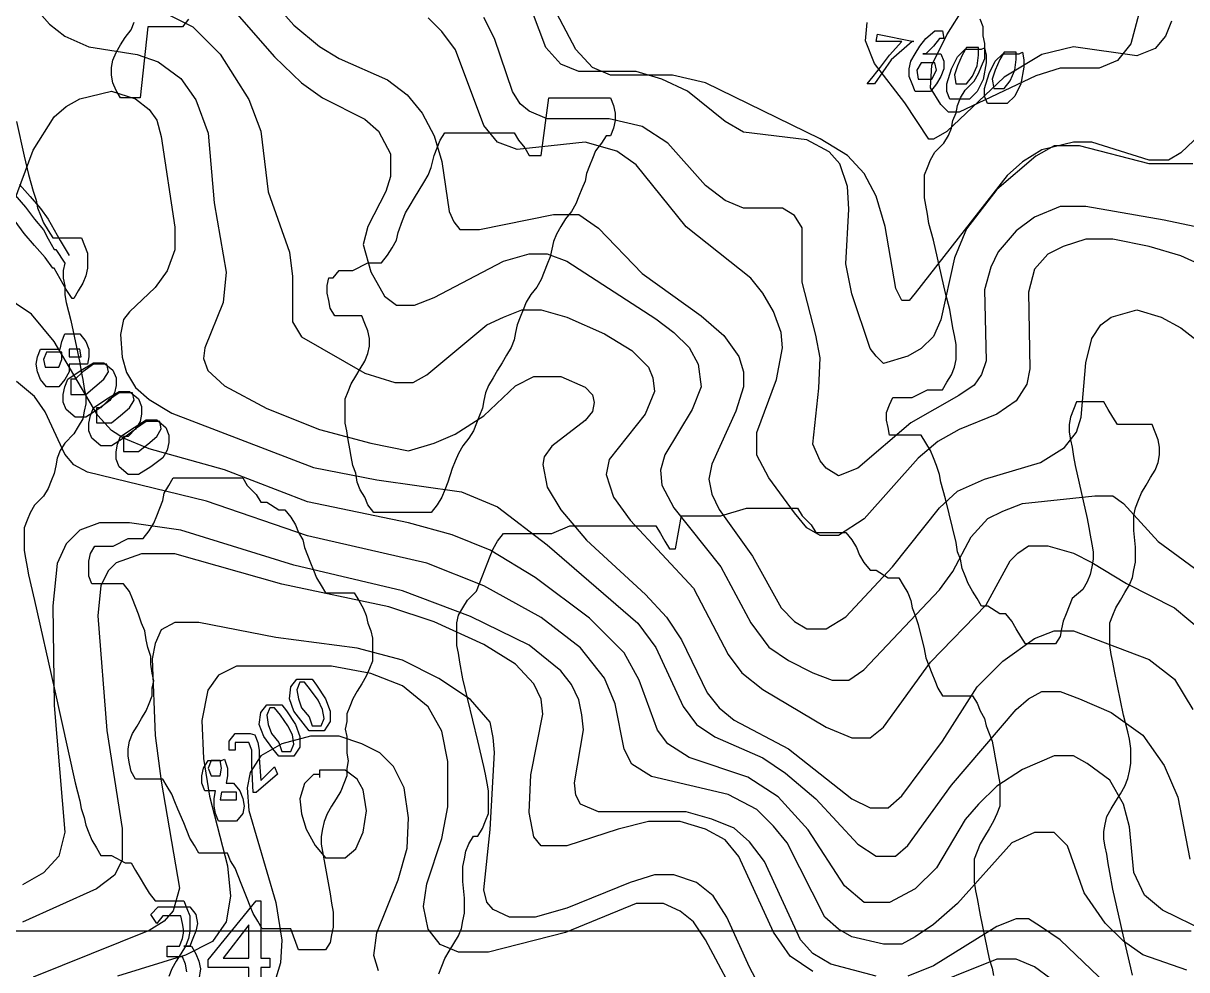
# Model space of a CAD drawing. Extents: x -0.82 to 6.83, y -0.63 to 7.9.
# Drawn here: x 0.3708 to 0.7775, y 5.1969 to 5.528 of the extents above; entities that cross this region are included whole.
import ezdxf

# ---------------------------------------------------------------- set-up
doc = ezdxf.new("R2010")
doc.units = 0
for name, color, linetype in [('Elevations', 7, 'CONTINUOUS'), ('Grid', 7, 'CONTINUOUS'), ('roads', 7, 'CONTINUOUS'), ('topo', 7, 'CONTINUOUS'), ('topo_grid', 7, 'CONTINUOUS'), ('white', 7, 'CONTINUOUS')]:
    doc.layers.add(name, color=color, linetype=linetype)

msp = doc.modelspace()

# ---------------------------------------------------------------- linework, layer by layer
at = {"layer": 'Elevations', "color": 1}
for points in [[(0.674194, 5.515236), (0.668395, 5.506769), (0.665757, 5.506769), (0.667866, 5.509415), (0.670504, 5.51259), (0.673667, 5.516823), (0.677885, 5.521586), (0.668922, 5.521586), (0.669448, 5.524231), (0.682102, 5.521586), (0.681576, 5.521586)], [(0.686321, 5.517352), (0.685265, 5.517352), (0.686847, 5.517352), (0.68843, 5.517352), (0.690538, 5.517352), (0.691591, 5.517352), (0.692647, 5.514706), (0.692647, 5.512061), (0.691591, 5.509415), (0.690009, 5.506769), (0.687901, 5.504123), (0.684737, 5.504123), (0.682628, 5.504123), (0.681575, 5.506769), (0.680519, 5.509415), (0.680519, 5.512061), (0.681046, 5.514706), (0.682628, 5.517352), (0.68421, 5.519998), (0.686319, 5.522644), (0.689482, 5.52529), (0.69212, 5.52529), (0.692646, 5.522644), (0.691064, 5.522644), (0.688955, 5.519998)], [(0.706884, 5.519443), (0.707411, 5.516797), (0.707411, 5.514151), (0.706355, 5.50833), (0.704246, 5.504097), (0.701611, 5.501451), (0.69792, 5.501451), (0.695811, 5.501451), (0.694758, 5.501451), (0.693703, 5.504097), (0.693703, 5.506743), (0.695285, 5.512034), (0.697394, 5.516268), (0.700029, 5.518913), (0.70372, 5.518913), (0.705828, 5.518913)], [(0.696866, 5.506795), (0.698448, 5.506795), (0.700557, 5.506795), (0.702666, 5.509441), (0.704248, 5.513145), (0.704774, 5.51685), (0.704774, 5.519495), (0.702666, 5.519495), (0.700557, 5.519495), (0.698975, 5.51685), (0.697392, 5.513145), (0.696339, 5.50997)], [(0.720065, 5.517881), (0.720592, 5.515236), (0.720592, 5.51259), (0.719536, 5.506769), (0.717427, 5.502536), (0.714792, 5.49989), (0.711101, 5.49989), (0.708992, 5.49989), (0.707939, 5.49989), (0.706884, 5.502536), (0.706884, 5.505181), (0.708466, 5.510473), (0.710575, 5.514706), (0.71321, 5.517352), (0.716901, 5.517352), (0.719009, 5.517352)], [(0.710047, 5.505208), (0.711629, 5.505208), (0.713738, 5.505208), (0.715847, 5.507854), (0.717429, 5.511558), (0.717955, 5.515262), (0.717955, 5.517908), (0.715847, 5.517908), (0.713738, 5.517908), (0.712156, 5.515262), (0.710573, 5.511558), (0.70952, 5.508383)], [(0.683685, 5.508383), (0.685794, 5.508383), (0.687376, 5.508383), (0.688432, 5.508383), (0.690014, 5.511558), (0.689487, 5.514204), (0.687905, 5.514204), (0.686323, 5.514204), (0.684741, 5.514204), (0.683158, 5.511558)], [(0.392639, 5.416652), (0.393692, 5.414006), (0.393692, 5.41136), (0.393692, 5.41136), (0.393166, 5.408714), (0.390002, 5.408714), (0.38842, 5.408714), (0.386838, 5.408714), (0.386838, 5.406069), (0.385256, 5.403423), (0.383147, 5.400777), (0.381038, 5.400777), (0.37893, 5.400777), (0.376821, 5.403423), (0.375768, 5.406069), (0.375241, 5.408714), (0.375768, 5.41136), (0.376821, 5.414006), (0.378403, 5.414006), (0.379985, 5.414006), (0.382094, 5.414006), (0.383676, 5.414006), (0.384203, 5.416652), (0.385256, 5.419298), (0.386838, 5.419298), (0.388947, 5.419298), (0.390529, 5.419298)], [(0.378403, 5.407683), (0.379459, 5.407683), (0.380512, 5.407683), (0.382094, 5.407683), (0.383147, 5.407683), (0.384203, 5.410328), (0.384203, 5.412974), (0.381568, 5.412974), (0.37893, 5.412974), (0.377877, 5.410328)], [(0.386839, 5.414006), (0.386839, 5.41136), (0.388948, 5.41136), (0.39053, 5.41136), (0.391057, 5.41136), (0.39053, 5.414006), (0.388948, 5.414006), (0.387366, 5.414006)], [(0.402129, 5.406624), (0.403185, 5.403978), (0.403185, 5.401333), (0.402656, 5.398687), (0.401073, 5.396041), (0.396855, 5.392866), (0.392637, 5.39022), (0.388946, 5.39022), (0.385783, 5.392866), (0.384728, 5.395512), (0.384728, 5.398158), (0.385254, 5.400803), (0.38631, 5.403449), (0.391055, 5.406624), (0.395273, 5.40927), (0.398964, 5.40927)], [(0.387366, 5.398184), (0.389475, 5.398184), (0.392639, 5.398184), (0.395802, 5.40083), (0.398966, 5.403476), (0.400548, 5.406121), (0.400021, 5.408767), (0.397913, 5.408767), (0.395277, 5.408767), (0.391587, 5.406121), (0.388951, 5.403476), (0.387898, 5.403476), (0.387369, 5.403476)], [(0.411092, 5.396596), (0.412148, 5.393951), (0.412148, 5.391305), (0.411621, 5.388659), (0.410039, 5.386013), (0.405821, 5.382838), (0.401603, 5.380192), (0.397912, 5.380192), (0.394749, 5.382838), (0.393693, 5.385484), (0.393693, 5.38813), (0.394223, 5.390776), (0.395276, 5.393421), (0.400021, 5.396596), (0.404239, 5.399242), (0.40793, 5.399242)], [(0.39633, 5.388183), (0.398439, 5.388183), (0.401602, 5.388183), (0.404766, 5.390829), (0.407929, 5.393474), (0.409511, 5.39612), (0.408984, 5.398766), (0.406876, 5.398766), (0.40424, 5.398766), (0.40055, 5.39612), (0.397912, 5.393474), (0.396859, 5.393474), (0.396333, 5.393474)], [(0.420583, 5.386595), (0.421636, 5.383949), (0.421636, 5.381304), (0.42111, 5.378658), (0.419527, 5.376012), (0.415309, 5.372837), (0.411091, 5.370191), (0.407401, 5.370191), (0.404237, 5.372837), (0.403184, 5.375483), (0.403184, 5.378129), (0.403711, 5.380774), (0.404764, 5.38342), (0.40951, 5.386595), (0.413728, 5.389241), (0.417418, 5.389241)], [(0.40582, 5.378155), (0.407929, 5.378155), (0.411092, 5.378155), (0.414256, 5.380801), (0.417419, 5.383447), (0.419001, 5.386093), (0.418475, 5.388738), (0.416366, 5.388738), (0.413731, 5.388738), (0.41004, 5.386093), (0.407404, 5.383447), (0.406349, 5.383447), (0.405822, 5.383447)], [(0.47331, 5.296425), (0.476473, 5.291663), (0.478055, 5.287429), (0.478055, 5.283725), (0.475947, 5.28055), (0.474364, 5.28055), (0.472256, 5.28055), (0.470673, 5.28055), (0.468565, 5.283196), (0.465402, 5.287429), (0.463819, 5.291663), (0.464346, 5.295896), (0.466455, 5.298542), (0.468037, 5.298542), (0.470146, 5.298542), (0.471728, 5.298542)], [(0.471728, 5.282191), (0.472781, 5.282191), (0.473837, 5.282191), (0.47489, 5.282191), (0.475945, 5.284836), (0.475419, 5.288011), (0.473837, 5.291186), (0.471201, 5.294891), (0.469093, 5.297536), (0.467511, 5.297536), (0.466458, 5.294891), (0.466984, 5.291716), (0.468037, 5.288541), (0.470675, 5.285366)], [(0.462765, 5.287456), (0.465928, 5.282693), (0.46751, 5.27846), (0.46751, 5.274756), (0.465402, 5.271581), (0.463819, 5.271581), (0.461711, 5.271581), (0.460128, 5.271581), (0.45802, 5.274227), (0.454857, 5.27846), (0.453275, 5.282693), (0.453801, 5.286927), (0.45591, 5.289573), (0.457492, 5.289573), (0.459601, 5.289573), (0.461183, 5.289573)], [(0.461183, 5.273221), (0.462236, 5.273221), (0.463292, 5.273221), (0.464345, 5.273221), (0.4654, 5.275867), (0.464874, 5.279042), (0.463292, 5.282217), (0.460657, 5.285921), (0.458548, 5.288567), (0.456966, 5.288567), (0.45591, 5.285921), (0.456439, 5.282746), (0.457492, 5.279571), (0.460127, 5.276396)], [(0.451693, 5.279042), (0.452746, 5.276396), (0.453273, 5.27375), (0.453273, 5.271105), (0.453799, 5.263167), (0.458545, 5.26793), (0.459598, 5.265284), (0.452217, 5.258934), (0.451161, 5.258934), (0.450635, 5.268459), (0.450635, 5.271105), (0.450635, 5.27375), (0.449582, 5.276396), (0.448, 5.276396), (0.445891, 5.276396), (0.444835, 5.276396), (0.444835, 5.27375), (0.442726, 5.27375), (0.442726, 5.276925), (0.444835, 5.279571), (0.446944, 5.279571), (0.448526, 5.279571), (0.450108, 5.279571)], [(0.441148, 5.270602), (0.442201, 5.267427), (0.442201, 5.264781), (0.441675, 5.262135), (0.44431, 5.262135), (0.446418, 5.259489), (0.447474, 5.256844), (0.448001, 5.254198), (0.447474, 5.251552), (0.445365, 5.248906), (0.443783, 5.248906), (0.442201, 5.248906), (0.440092, 5.248906), (0.439039, 5.248906), (0.437984, 5.251552), (0.437457, 5.254198), (0.437457, 5.256844), (0.437984, 5.259489), (0.435875, 5.259489), (0.434293, 5.259489), (0.43324, 5.262135), (0.43324, 5.264781), (0.433766, 5.267427), (0.435348, 5.270073), (0.436931, 5.270073), (0.438513, 5.270073), (0.440095, 5.270073)], [(0.436402, 5.264781), (0.437984, 5.264781), (0.439566, 5.264781), (0.440093, 5.267427), (0.439566, 5.270073), (0.437984, 5.270073), (0.436402, 5.270073), (0.435349, 5.267427)], [(0.44062, 5.256367), (0.442202, 5.256367), (0.444311, 5.256367), (0.445367, 5.256367), (0.445367, 5.256367), (0.445367, 5.259013), (0.444311, 5.259013), (0.442729, 5.259013), (0.440093, 5.259013), (0.439567, 5.256367)]]:
    msp.add_lwpolyline(points, close=True, dxfattribs=at)
at = {"layer": 'Grid', "color": 1}
for points in [[(0.453801, 5.221045), (0.453801, 5.200937), (0.456965, 5.200937), (0.456965, 5.197762), (0.453801, 5.197762), (0.453801, 5.189295), (0.449583, 5.189295), (0.449583, 5.197762), (0.435347, 5.197762), (0.435347, 5.200408), (0.452219, 5.221045)], [(0.449583, 5.212605), (0.44062, 5.200964), (0.449583, 5.200964)]]:
    msp.add_lwpolyline(points, close=True, dxfattribs=at)
msp.add_lwpolyline([(0.427963, 5.196175), (0.427436, 5.19882), (0.426381, 5.201466), (0.424272, 5.201466), (0.421637, 5.201466), (0.42111, 5.201466), (0.42111, 5.20517), (0.423745, 5.20517), (0.425327, 5.20517), (0.426381, 5.207816), (0.42691, 5.210462), (0.426381, 5.213108), (0.425854, 5.215754), (0.424272, 5.215754), (0.421637, 5.215754), (0.419528, 5.215754), (0.417419, 5.213108), (0.41531, 5.216283), (0.417946, 5.218929), (0.422164, 5.218929), (0.425855, 5.218929), (0.429021, 5.218929), (0.43113, 5.216283), (0.431656, 5.213108), (0.43113, 5.210462), (0.430074, 5.207816), (0.429021, 5.20517), (0.426912, 5.20517), (0.429548, 5.20517), (0.43113, 5.202525), (0.432183, 5.199879), (0.432709, 5.197233), (0.432183, 5.193529)], dxfattribs=at)
at = {"layer": 'roads', "color": 7}
msp.add_lwpolyline([(0.369431, 5.471632), (0.373126, 5.467399), (0.376817, 5.463166), (0.379452, 5.459461), (0.381561, 5.455757), (0.38367, 5.452053), (0.386834, 5.446761)], dxfattribs=at)
at = {"layer": 'topo', "color": 2}
for points in [[(0.762246, 5.536614), (0.758029, 5.520739), (0.753283, 5.514918), (0.746956, 5.512272), (0.733248, 5.512272), (0.724812, 5.509626), (0.697922, 5.496926), (0.694232, 5.496926), (0.691597, 5.499572), (0.687906, 5.505393), (0.688432, 5.513331), (0.693704, 5.523914), (0.712158, 5.553441)], [(0.368387, 5.5409), (0.379986, 5.527671), (0.385259, 5.523438), (0.393695, 5.519734), (0.410567, 5.517088), (0.417948, 5.514442), (0.425857, 5.508621), (0.431129, 5.501213), (0.435347, 5.489571), (0.437455, 5.465229), (0.441673, 5.440888), (0.44062, 5.430304), (0.434293, 5.414429), (0.433764, 5.410725), (0.435346, 5.406492), (0.441146, 5.4012), (0.45591, 5.393263), (0.474362, 5.385854), (0.49229, 5.381092), (0.505475, 5.378446), (0.514438, 5.381092), (0.521819, 5.384267), (0.531837, 5.390617), (0.54291, 5.4012), (0.549237, 5.404375), (0.558726, 5.404375), (0.567162, 5.400671), (0.569798, 5.398025), (0.570324, 5.395379), (0.569798, 5.392204), (0.567162, 5.389029), (0.555563, 5.380034), (0.552927, 5.376329), (0.552401, 5.373684), (0.553983, 5.365746), (0.558728, 5.357809), (0.567691, 5.347225), (0.588254, 5.328175), (0.595635, 5.320238), (0.600908, 5.3123), (0.609871, 5.293779), (0.614089, 5.288488), (0.619361, 5.284254), (0.638342, 5.2742), (0.660486, 5.256738), (0.666813, 5.253563), (0.67314, 5.253563), (0.677885, 5.257796), (0.692121, 5.276846), (0.704252, 5.295896), (0.713215, 5.304892), (0.724288, 5.312829), (0.731142, 5.315475), (0.737996, 5.315475), (0.764358, 5.305421), (0.773321, 5.298542), (0.779648, 5.287959)], [(0.45327, 5.541033), (0.465397, 5.527274), (0.47436, 5.519866), (0.481214, 5.515633), (0.498086, 5.508224), (0.50494, 5.502933), (0.510217, 5.496583), (0.514435, 5.488645), (0.51707, 5.479649), (0.519708, 5.462187), (0.521291, 5.458483), (0.523399, 5.455837), (0.530254, 5.455837), (0.556089, 5.461128), (0.565052, 5.461128), (0.571906, 5.456366), (0.587196, 5.440491), (0.607759, 5.425674), (0.615667, 5.418795), (0.62094, 5.411387), (0.62252, 5.406095), (0.62252, 5.400803), (0.619885, 5.392337), (0.611449, 5.373816), (0.610396, 5.368524), (0.611449, 5.363233), (0.614087, 5.357941), (0.625685, 5.341537), (0.635704, 5.323545), (0.640449, 5.318783), (0.644667, 5.316137), (0.651521, 5.316137), (0.658374, 5.32037), (0.67472, 5.337833), (0.691063, 5.35847), (0.697391, 5.364291), (0.706885, 5.368524), (0.726393, 5.374345), (0.734829, 5.379637), (0.739047, 5.384928), (0.74063, 5.39022), (0.742212, 5.40927), (0.744321, 5.417737), (0.747484, 5.422499), (0.751176, 5.425145), (0.760139, 5.427791), (0.768575, 5.425145), (0.775428, 5.421441), (0.784391, 5.414562)], [(0.779646, 5.478803), (0.773319, 5.478803), (0.764356, 5.478803), (0.740103, 5.485153), (0.73114, 5.485153), (0.724813, 5.481448), (0.711103, 5.469807), (0.700558, 5.456048), (0.69634, 5.445994), (0.691595, 5.424298), (0.68896, 5.418478), (0.684742, 5.414244), (0.679997, 5.411598), (0.671556, 5.408953), (0.668921, 5.411598), (0.666817, 5.414244), (0.660485, 5.433294), (0.658377, 5.443878), (0.659432, 5.462928), (0.658906, 5.470865), (0.656268, 5.478803), (0.652578, 5.483036), (0.644669, 5.487269), (0.622525, 5.489915), (0.616198, 5.493619), (0.603017, 5.504203), (0.594053, 5.508436), (0.58509, 5.511082), (0.565055, 5.511082), (0.558728, 5.513728), (0.553456, 5.519548), (0.546074, 5.539128)], [(0.443782, 5.533121), (0.458545, 5.516188), (0.468035, 5.507192), (0.475418, 5.501901), (0.490181, 5.494492), (0.494926, 5.490259), (0.499144, 5.482321), (0.499144, 5.474384), (0.497561, 5.469092), (0.491234, 5.456921), (0.489652, 5.450571), (0.49229, 5.441046), (0.497035, 5.43258), (0.501253, 5.429405), (0.507584, 5.429405), (0.514438, 5.432051), (0.538692, 5.444751), (0.547655, 5.447396), (0.553982, 5.447396), (0.560836, 5.444751), (0.591943, 5.424642), (0.59827, 5.41988), (0.603543, 5.414588), (0.606706, 5.408767), (0.607761, 5.40083), (0.604597, 5.392892), (0.595107, 5.377017), (0.593525, 5.371726), (0.594052, 5.366434), (0.59827, 5.358496), (0.614615, 5.337859), (0.62516, 5.31828), (0.631487, 5.309813), (0.638341, 5.305051), (0.646777, 5.300817), (0.653631, 5.298171), (0.659431, 5.298171), (0.664703, 5.301876), (0.691065, 5.329842), (0.695815, 5.336192), (0.702142, 5.348363), (0.707942, 5.354713), (0.713214, 5.357359), (0.720068, 5.360005), (0.745376, 5.36265), (0.751703, 5.36265), (0.755394, 5.360005), (0.76752, 5.346775), (0.785447, 5.333546)], [(0.782284, 5.489042), (0.77543, 5.482692), (0.771212, 5.480046), (0.764358, 5.480046), (0.744323, 5.486396), (0.737996, 5.486396), (0.726924, 5.48375), (0.720069, 5.479517), (0.714797, 5.474754), (0.682635, 5.433612), (0.680526, 5.430966), (0.677891, 5.430966), (0.675782, 5.435199), (0.672091, 5.456895), (0.668923, 5.467478), (0.66471, 5.475416), (0.658906, 5.481766), (0.649415, 5.487587), (0.609344, 5.507166), (0.597745, 5.509812), (0.576128, 5.509812), (0.569801, 5.512458), (0.564001, 5.518808), (0.556093, 5.533624)], [(0.421636, 5.530978), (0.430072, 5.526745), (0.439562, 5.51722), (0.44958, 5.501345), (0.453798, 5.490233), (0.456433, 5.469066), (0.463814, 5.447899), (0.46487, 5.439433), (0.46487, 5.423558), (0.468033, 5.418266), (0.490178, 5.405566), (0.500723, 5.402391), (0.507054, 5.402391), (0.511799, 5.405037), (0.532889, 5.422499), (0.538689, 5.425145), (0.545015, 5.427791), (0.55187, 5.427791), (0.560833, 5.425145), (0.574014, 5.419324), (0.583504, 5.413503), (0.589304, 5.407683), (0.590886, 5.403978), (0.591413, 5.399216), (0.588249, 5.391278), (0.575595, 5.375403), (0.574542, 5.370112), (0.577177, 5.362174), (0.582977, 5.354237), (0.605121, 5.330424), (0.617248, 5.307141), (0.621993, 5.300791), (0.629375, 5.29497), (0.651519, 5.281741), (0.660482, 5.278037), (0.666809, 5.278037), (0.671554, 5.281741), (0.687899, 5.304495), (0.707411, 5.324603), (0.715847, 5.339949), (0.718482, 5.342595), (0.722173, 5.345241), (0.729027, 5.345241), (0.73799, 5.342595), (0.744317, 5.33942), (0.756444, 5.332012), (0.773316, 5.323545), (0.783333, 5.315078)], [(0.809173, 5.431336), (0.77543, 5.446682), (0.764358, 5.449857), (0.751704, 5.452503), (0.742213, 5.452503), (0.734305, 5.449857), (0.729032, 5.447211), (0.724287, 5.44192), (0.722178, 5.433982), (0.722705, 5.407074), (0.721652, 5.401782), (0.717961, 5.395961), (0.711107, 5.391199), (0.697925, 5.385907), (0.690544, 5.381674), (0.68369, 5.375853), (0.664708, 5.354686), (0.655741, 5.348866), (0.649415, 5.348866), (0.644669, 5.351511), (0.640451, 5.356803), (0.631488, 5.368974), (0.62727, 5.376911), (0.62727, 5.384849), (0.634124, 5.40337), (0.636232, 5.414482), (0.635706, 5.419774), (0.633071, 5.427182), (0.62938, 5.433532), (0.625162, 5.438824), (0.602491, 5.456816), (0.585092, 5.478511), (0.578238, 5.483274), (0.567165, 5.486449), (0.543439, 5.483803), (0.536585, 5.486449), (0.53184, 5.49227), (0.521822, 5.518728), (0.517077, 5.525078), (0.512332, 5.529841)], [(0.814966, 5.449593), (0.769623, 5.459118), (0.742207, 5.46388), (0.733244, 5.46388), (0.72428, 5.460176), (0.717953, 5.455413), (0.711626, 5.448005), (0.708991, 5.442713), (0.706882, 5.434776), (0.707409, 5.409905), (0.705829, 5.405143), (0.703191, 5.401438), (0.697919, 5.397734), (0.681047, 5.388209), (0.662589, 5.372334), (0.655735, 5.369688), (0.651517, 5.372334), (0.649409, 5.37498), (0.646773, 5.380801), (0.648882, 5.40038), (0.649409, 5.410963), (0.647826, 5.418901), (0.643081, 5.437422), (0.643081, 5.456472), (0.640446, 5.460705), (0.636228, 5.463351), (0.622521, 5.463351), (0.616194, 5.465997), (0.60934, 5.471288), (0.596159, 5.486105), (0.587196, 5.491926), (0.575596, 5.494572), (0.553979, 5.494572), (0.547652, 5.497218), (0.544489, 5.499863), (0.541854, 5.504097), (0.535527, 5.522618), (0.531836, 5.530026)], [(0.772263, 5.528729), (0.770154, 5.523438), (0.766463, 5.519204), (0.760136, 5.516559), (0.737992, 5.519734), (0.72692, 5.517088), (0.713739, 5.50915), (0.693703, 5.4901), (0.688958, 5.487454), (0.687376, 5.487454), (0.67894, 5.500154), (0.668391, 5.513913), (0.665232, 5.52185), (0.665758, 5.5282)], [(0.367332, 5.465044), (0.374186, 5.483565), (0.381567, 5.495207), (0.385785, 5.498911), (0.39053, 5.501557), (0.401603, 5.504203), (0.410038, 5.501557), (0.414784, 5.497853), (0.417419, 5.494148), (0.419002, 5.488328), (0.423746, 5.456683), (0.423746, 5.448746), (0.421111, 5.441338), (0.416893, 5.435517), (0.407929, 5.42705), (0.40582, 5.424404), (0.404765, 5.419113), (0.405291, 5.411175), (0.406873, 5.405883), (0.410036, 5.400592), (0.414783, 5.396358), (0.42269, 5.391596), (0.472251, 5.372546), (0.494396, 5.368313), (0.523926, 5.364079), (0.53658, 5.358788), (0.553979, 5.345558), (0.585613, 5.318121), (0.59194, 5.309654), (0.601432, 5.289017), (0.606176, 5.282667), (0.612504, 5.278434), (0.629375, 5.271025), (0.637284, 5.265734), (0.647828, 5.256738), (0.662592, 5.240863), (0.668919, 5.236629), (0.675772, 5.236629), (0.679991, 5.240334), (0.695285, 5.2615), (0.717957, 5.287959), (0.722174, 5.291663), (0.72692, 5.294309), (0.733247, 5.294309), (0.740101, 5.291663), (0.751174, 5.2869), (0.762246, 5.278963), (0.769626, 5.268379), (0.774372, 5.257267), (0.77859, 5.235571)], [(0.784392, 5.210356), (0.769102, 5.217765), (0.762775, 5.223056), (0.759084, 5.230994), (0.757502, 5.246869), (0.755393, 5.254806), (0.750647, 5.263273), (0.742739, 5.269094), (0.737993, 5.27174), (0.731139, 5.27174), (0.720067, 5.266977), (0.711104, 5.261156), (0.704777, 5.254806), (0.700032, 5.249515), (0.690014, 5.232581), (0.682633, 5.225173), (0.67367, 5.22041), (0.668921, 5.22041), (0.664707, 5.22041), (0.657849, 5.226231), (0.645195, 5.24581), (0.63465, 5.257452), (0.624105, 5.264331), (0.603542, 5.27121), (0.596161, 5.275973), (0.59247, 5.280735), (0.586144, 5.298198), (0.580871, 5.307723), (0.568744, 5.319894), (0.549764, 5.334181), (0.533946, 5.343706), (0.520765, 5.348998), (0.505475, 5.353231), (0.470145, 5.36064), (0.441147, 5.371752), (0.414784, 5.37916), (0.405821, 5.382865), (0.401603, 5.38551), (0.396858, 5.390802), (0.381568, 5.416731), (0.373659, 5.426256), (0.357842, 5.43684)], [(0.77754, 5.196836), (0.76225, 5.202128), (0.755395, 5.20689), (0.749068, 5.21324), (0.741688, 5.223824), (0.735887, 5.240228), (0.731143, 5.24499), (0.724289, 5.24499), (0.716379, 5.241286), (0.697399, 5.220119), (0.688963, 5.212711), (0.682636, 5.208478), (0.677891, 5.205832), (0.67156, 5.205832), (0.660488, 5.208478), (0.655741, 5.211124), (0.650997, 5.215357), (0.637816, 5.241286), (0.633071, 5.247107), (0.62727, 5.252928), (0.617254, 5.258219), (0.590363, 5.264569), (0.58351, 5.268803), (0.580874, 5.274094), (0.57771, 5.289969), (0.574019, 5.298965), (0.565584, 5.309549), (0.551875, 5.320132), (0.53184, 5.331244), (0.511804, 5.339182), (0.470148, 5.348707), (0.434822, 5.360878), (0.39317, 5.370932), (0.388425, 5.373578), (0.385261, 5.377282), (0.378407, 5.392099), (0.374716, 5.39739), (0.368389, 5.402682)], [(0.668919, 5.19464), (0.653102, 5.198873), (0.646775, 5.202578), (0.642557, 5.20734), (0.629903, 5.234751), (0.624631, 5.24163), (0.619358, 5.246393), (0.61145, 5.249568), (0.602486, 5.252213), (0.589832, 5.252213), (0.571906, 5.252213), (0.565579, 5.254859), (0.563997, 5.258034), (0.56347, 5.262268), (0.566634, 5.280788), (0.566108, 5.28608), (0.565052, 5.291372), (0.562417, 5.296663), (0.558726, 5.301426), (0.547654, 5.310422), (0.527091, 5.320476), (0.503365, 5.329472), (0.465399, 5.338468), (0.425856, 5.350638), (0.40793, 5.353284), (0.397385, 5.353284), (0.390531, 5.350638), (0.385785, 5.345876), (0.382622, 5.338997), (0.38104, 5.32418), (0.381566, 5.289387), (0.385257, 5.245096), (0.383148, 5.236629), (0.377877, 5.230809), (0.370494, 5.226575)], [(0.646776, 5.19636), (0.638868, 5.201651), (0.633068, 5.210118), (0.620941, 5.236576), (0.616196, 5.242397), (0.609342, 5.246101), (0.600379, 5.248747), (0.589307, 5.248747), (0.578762, 5.246101), (0.560835, 5.240281), (0.55609, 5.240281), (0.551872, 5.240281), (0.549237, 5.243456), (0.547654, 5.251922), (0.548181, 5.265151), (0.552399, 5.286318), (0.551872, 5.29161), (0.549237, 5.296901), (0.54291, 5.303781), (0.531838, 5.31066), (0.514439, 5.318597), (0.498621, 5.323889), (0.461183, 5.331826), (0.423748, 5.34241), (0.412149, 5.34241), (0.403186, 5.339235), (0.400548, 5.336589), (0.397913, 5.331297), (0.39686, 5.320714), (0.400023, 5.280656), (0.405296, 5.246366), (0.405296, 5.235254), (0.402658, 5.229962), (0.396332, 5.225199), (0.370496, 5.213558)], [(0.628849, 5.18993), (0.624631, 5.197868), (0.616722, 5.21533), (0.611977, 5.222739), (0.606177, 5.227501), (0.598269, 5.230147), (0.591415, 5.230147), (0.582979, 5.227501), (0.560834, 5.218505), (0.549762, 5.21533), (0.540799, 5.21533), (0.534999, 5.217976), (0.53289, 5.220622), (0.531837, 5.224855), (0.533946, 5.246022), (0.535528, 5.272904), (0.535002, 5.278195), (0.533946, 5.283487), (0.527092, 5.291425), (0.51602, 5.298833), (0.503366, 5.305183), (0.487549, 5.309416), (0.459073, 5.31312), (0.432183, 5.318412), (0.423747, 5.318412), (0.419002, 5.315766), (0.416893, 5.311004), (0.41584, 5.305712), (0.416893, 5.278804), (0.419002, 5.262929), (0.425329, 5.225517), (0.42322, 5.217579), (0.420057, 5.213875), (0.414784, 5.2107), (0.374186, 5.194296)], [(0.621995, 5.183554), (0.609342, 5.207366), (0.605124, 5.213716), (0.600379, 5.217421), (0.594579, 5.220066), (0.585088, 5.220066), (0.560308, 5.210012), (0.533418, 5.203133), (0.522873, 5.203133), (0.516546, 5.205779), (0.512329, 5.211071), (0.510747, 5.219008), (0.5118, 5.226946), (0.517073, 5.242821), (0.519182, 5.253933), (0.519182, 5.269808), (0.517073, 5.280391), (0.512328, 5.288858), (0.503364, 5.296266), (0.492292, 5.3005), (0.478579, 5.303146), (0.456436, 5.303146), (0.445364, 5.303146), (0.439037, 5.299971), (0.435346, 5.294679), (0.433237, 5.284096), (0.433766, 5.270866), (0.435875, 5.257637), (0.442202, 5.233296), (0.443255, 5.222712), (0.441673, 5.213716), (0.436928, 5.206837), (0.427438, 5.202075), (0.403712, 5.194666)], [(0.49493, 5.196571), (0.493348, 5.201863), (0.494401, 5.209801), (0.501783, 5.228321), (0.504946, 5.239434), (0.505472, 5.250017), (0.50389, 5.260601), (0.5002, 5.268009), (0.495454, 5.272771), (0.489127, 5.275946), (0.481219, 5.278592), (0.471203, 5.278592), (0.461181, 5.275946), (0.4538, 5.271713), (0.450109, 5.265892), (0.449053, 5.260601), (0.449582, 5.252663), (0.459072, 5.22049), (0.461181, 5.207261), (0.460654, 5.199323), (0.459072, 5.194031)], [(0.474364, 5.265204), (0.472255, 5.265204), (0.469092, 5.262029), (0.46751, 5.256738), (0.468037, 5.251446), (0.469619, 5.246154), (0.472782, 5.240334), (0.476473, 5.2361), (0.478582, 5.2361), (0.483327, 5.2361), (0.487017, 5.239275), (0.489653, 5.245096), (0.490708, 5.252504), (0.489653, 5.259913), (0.487544, 5.263617), (0.483326, 5.266792), (0.476999, 5.266792), (0.474364, 5.266792), (0.474364, 5.264146), (0.474364, 5.264146)], [(0.754866, 5.186703), (0.733249, 5.20734), (0.726393, 5.212103), (0.722175, 5.214748), (0.717957, 5.214748), (0.711103, 5.212103), (0.688959, 5.198344), (0.679996, 5.19464)], [(0.730085, 5.193714), (0.724286, 5.197947), (0.717959, 5.200593), (0.711104, 5.200593), (0.682106, 5.188951)]]:
    msp.add_lwpolyline(points, dxfattribs=at)
at = {"layer": 'topo_grid', "color": 7}
msp.add_lwpolyline([(0.037267, 5.210489), (0.072065, 5.210489), (0.108973, 5.210489), (0.146411, 5.210489), (0.183846, 5.210489), (0.220753, 5.210489), (0.258187, 5.210489), (0.295095, 5.210489), (0.332533, 5.210489), (0.36944, 5.210489), (0.406875, 5.210489), (0.444309, 5.210489), (0.481216, 5.210489), (0.518655, 5.210489), (0.555562, 5.210489), (0.592997, 5.210489), (0.629904, 5.210489), (0.667338, 5.210489), (0.704777, 5.210489), (0.741684, 5.210489), (0.779119, 5.210489)], dxfattribs=at)
at = {"layer": 'white', "color": 7}
for points in [[(0.428488, 5.529391), (0.426379, 5.526745), (0.42427, 5.526745), (0.422162, 5.526745), (0.419527, 5.526745), (0.416889, 5.526745), (0.414253, 5.526745), (0.411618, 5.501874), (0.411619, 5.501874), (0.408984, 5.501874), (0.406348, 5.501874), (0.404766, 5.501874), (0.403184, 5.50452), (0.402131, 5.507166), (0.401604, 5.509812), (0.401604, 5.512458), (0.402131, 5.515103), (0.403184, 5.517749), (0.404766, 5.520395), (0.406348, 5.523041), (0.408457, 5.525687), (0.40951, 5.528333)], [(0.758563, 5.194984), (0.758037, 5.19763), (0.755928, 5.206626), (0.751705, 5.225146), (0.750652, 5.230967), (0.750128, 5.234142), (0.749596, 5.237317), (0.74907, 5.239963), (0.748543, 5.242609), (0.748543, 5.245255), (0.74907, 5.247901), (0.749596, 5.250546), (0.751179, 5.253192), (0.752763, 5.255838), (0.754346, 5.258484), (0.755928, 5.26113), (0.756984, 5.263776), (0.75751, 5.266421), (0.758037, 5.269067), (0.758037, 5.271713), (0.758037, 5.274359), (0.75751, 5.277534), (0.756984, 5.28018), (0.755401, 5.286001), (0.752237, 5.301346), (0.751706, 5.304521), (0.751179, 5.307167), (0.750653, 5.310342), (0.750653, 5.312988), (0.750653, 5.315634), (0.750653, 5.31828), (0.751706, 5.320926), (0.752764, 5.323571), (0.754346, 5.326217), (0.755928, 5.328863), (0.757511, 5.331509), (0.758564, 5.334155), (0.75909, 5.336801), (0.759617, 5.339446), (0.759617, 5.342092), (0.759617, 5.344738), (0.75909, 5.350559), (0.75909, 5.353205), (0.75909, 5.355851), (0.759617, 5.358496), (0.760672, 5.361142), (0.761725, 5.363788), (0.763308, 5.366434), (0.76489, 5.36908), (0.766469, 5.371726), (0.767525, 5.374371), (0.768052, 5.377017), (0.768052, 5.379663), (0.767525, 5.382309), (0.766469, 5.384955), (0.765416, 5.387601), (0.763308, 5.387601), (0.761725, 5.387601), (0.75909, 5.387601), (0.756981, 5.387601), (0.754873, 5.387601), (0.75329, 5.387601), (0.751706, 5.390246), (0.750129, 5.392892), (0.748544, 5.395538), (0.746962, 5.395538), (0.744853, 5.395538), (0.742744, 5.395538), (0.740635, 5.395538), (0.739053, 5.395538), (0.738, 5.392892), (0.736944, 5.390246), (0.736418, 5.387601), (0.736418, 5.384955), (0.736944, 5.382309), (0.737471, 5.379663), (0.737998, 5.376488), (0.738527, 5.373313), (0.742745, 5.354792), (0.743271, 5.351617), (0.743798, 5.348971), (0.744324, 5.345796), (0.744851, 5.343151), (0.744851, 5.340505), (0.744324, 5.337859), (0.743798, 5.335213), (0.742742, 5.332567), (0.74116, 5.329921), (0.73747, 5.326746), (0.736414, 5.324101), (0.735361, 5.321455), (0.734306, 5.318809), (0.733779, 5.316163), (0.733252, 5.313517), (0.73167, 5.310871), (0.730615, 5.310871), (0.728506, 5.310871), (0.726397, 5.310871), (0.724288, 5.310871), (0.722706, 5.310871), (0.721127, 5.310871), (0.719544, 5.313517), (0.717962, 5.316163), (0.71638, 5.318809), (0.714271, 5.321455), (0.712163, 5.321455), (0.707945, 5.324101), (0.705836, 5.324101), (0.704254, 5.326746), (0.702671, 5.329392), (0.701089, 5.332038), (0.700036, 5.334684), (0.69898, 5.33733), (0.698454, 5.340505), (0.697401, 5.343151), (0.696874, 5.346326), (0.693183, 5.361671), (0.691601, 5.367492), (0.691075, 5.370138), (0.690022, 5.373313), (0.688966, 5.375959), (0.687913, 5.378605), (0.686331, 5.381251), (0.684749, 5.383896), (0.683166, 5.383896), (0.681058, 5.383896), (0.678949, 5.383896), (0.67684, 5.383896), (0.675258, 5.383896), (0.673676, 5.383896), (0.673149, 5.386542), (0.672623, 5.389188), (0.672623, 5.391834), (0.673678, 5.39448), (0.674731, 5.397126), (0.67684, 5.397126), (0.678949, 5.397126), (0.681584, 5.397126), (0.686857, 5.399771), (0.689493, 5.399771), (0.692128, 5.399771), (0.69371, 5.402417), (0.695292, 5.405063), (0.696345, 5.407709), (0.696872, 5.410355), (0.696872, 5.413001), (0.696872, 5.415646), (0.696345, 5.418821), (0.695819, 5.421467), (0.694766, 5.427817), (0.693183, 5.433638), (0.688965, 5.452159), (0.687383, 5.45798), (0.686857, 5.461155), (0.68633, 5.46433), (0.685804, 5.466976), (0.685804, 5.469621), (0.685804, 5.472267), (0.685804, 5.474913), (0.686857, 5.477559), (0.687912, 5.480205), (0.689495, 5.482851), (0.692658, 5.486026), (0.69424, 5.488671), (0.695293, 5.491317), (0.69582, 5.493963), (0.696875, 5.496609), (0.697402, 5.499255), (0.698455, 5.501901), (0.700037, 5.504546), (0.703201, 5.507721), (0.704783, 5.510367), (0.705839, 5.513013), (0.706895, 5.515659), (0.706895, 5.518305), (0.706895, 5.520951), (0.706368, 5.523596), (0.706368, 5.526771), (0.705315, 5.529417)], [(0.368396, 5.493646), (0.371032, 5.481475), (0.372614, 5.475125), (0.374196, 5.469304), (0.375249, 5.466129), (0.375776, 5.463483), (0.376831, 5.460837), (0.377884, 5.458191), (0.379466, 5.455546), (0.381049, 5.4529), (0.383157, 5.4529), (0.385266, 5.4529), (0.387375, 5.4529), (0.388957, 5.4529), (0.391066, 5.4529), (0.392119, 5.450254), (0.393175, 5.447608), (0.393175, 5.444962), (0.393175, 5.442316), (0.392645, 5.439671), (0.391592, 5.437025), (0.39001, 5.434379), (0.388428, 5.431733), (0.387901, 5.431733), (0.385793, 5.434908), (0.383684, 5.438612), (0.383684, 5.438612), (0.381575, 5.442316), (0.381049, 5.442316), (0.378413, 5.446021), (0.374722, 5.450254), (0.371032, 5.454487), (0.367868, 5.458721)], [(0.367854, 5.467928), (0.371545, 5.463695), (0.374708, 5.459461), (0.377872, 5.455757), (0.379454, 5.452582), (0.381563, 5.448878), (0.382092, 5.448878), (0.385255, 5.444116), (0.384729, 5.44147), (0.384729, 5.438824), (0.385255, 5.436178), (0.385255, 5.433003), (0.385782, 5.430357), (0.387364, 5.424007), (0.390528, 5.409191), (0.391054, 5.406016), (0.391581, 5.40337), (0.392107, 5.400195), (0.392637, 5.397549), (0.392637, 5.394903), (0.392107, 5.392257), (0.391581, 5.389611), (0.389999, 5.386966), (0.388417, 5.38432), (0.385252, 5.381145), (0.38367, 5.378499), (0.382617, 5.375853), (0.382091, 5.373207), (0.381561, 5.370561), (0.380508, 5.367916), (0.379453, 5.36527), (0.377871, 5.362624), (0.374706, 5.359449), (0.373124, 5.356803), (0.372071, 5.354157), (0.371015, 5.351511), (0.371015, 5.348866), (0.371015, 5.34622), (0.371015, 5.343574), (0.371545, 5.340928), (0.372071, 5.337753), (0.372598, 5.335107), (0.374706, 5.326111), (0.38156, 5.295526), (0.388943, 5.26232), (0.390525, 5.25597), (0.391051, 5.253325), (0.392104, 5.25015), (0.392633, 5.247504), (0.393687, 5.244858), (0.394742, 5.242212), (0.396322, 5.239566), (0.397904, 5.23692), (0.399486, 5.23692), (0.401595, 5.23692), (0.40634, 5.234275), (0.408449, 5.234275), (0.410031, 5.231629), (0.411613, 5.228983), (0.413195, 5.226337), (0.414778, 5.223691), (0.416886, 5.221045), (0.418995, 5.221045), (0.421104, 5.221045), (0.423212, 5.221045), (0.424795, 5.221045), (0.426903, 5.221045), (0.427956, 5.2184), (0.429012, 5.215754), (0.429012, 5.213108), (0.429012, 5.210462), (0.428486, 5.207816), (0.427433, 5.20517), (0.42585, 5.202525), (0.424268, 5.199879), (0.422689, 5.197233), (0.421633, 5.194587)], [(0.600904, 5.355745), (0.603542, 5.355745), (0.606177, 5.355745), (0.608812, 5.355745), (0.611448, 5.355745), (0.614612, 5.355745), (0.623574, 5.358391), (0.62674, 5.358391), (0.629375, 5.358391), (0.63201, 5.358391), (0.634645, 5.358391), (0.637283, 5.358391), (0.639392, 5.358391), (0.641501, 5.358391), (0.643083, 5.355745), (0.646247, 5.35257), (0.647829, 5.349924), (0.649938, 5.349924), (0.652047, 5.349924), (0.654156, 5.349924), (0.656264, 5.349924), (0.658373, 5.349924), (0.660482, 5.347278), (0.662064, 5.344632), (0.663117, 5.341986), (0.664699, 5.339341), (0.666808, 5.336695), (0.668917, 5.336695), (0.673135, 5.334049), (0.675243, 5.334049), (0.676826, 5.334049), (0.678405, 5.331403), (0.679987, 5.328757), (0.681043, 5.326111), (0.68157, 5.323466), (0.682623, 5.32082), (0.683678, 5.317645), (0.685787, 5.309178), (0.686314, 5.306003), (0.687369, 5.303357), (0.688422, 5.300711), (0.689478, 5.298066), (0.690531, 5.29542), (0.692113, 5.292774), (0.694227, 5.292774), (0.696336, 5.292774), (0.698445, 5.292774), (0.700553, 5.292774), (0.702662, 5.292774), (0.704244, 5.290128), (0.705297, 5.287482), (0.70688, 5.284836), (0.707406, 5.282191), (0.708462, 5.279545), (0.709515, 5.276899), (0.710041, 5.273724), (0.710568, 5.271078), (0.711094, 5.267903), (0.711621, 5.265257), (0.712147, 5.262082), (0.712147, 5.259436), (0.712147, 5.256791), (0.712147, 5.254145), (0.711092, 5.251499), (0.710039, 5.248853), (0.708457, 5.246207), (0.706874, 5.243561), (0.705292, 5.240916), (0.704239, 5.23827), (0.703186, 5.235624), (0.703186, 5.232978), (0.703186, 5.230332), (0.703186, 5.227686), (0.703713, 5.224511), (0.704239, 5.221866), (0.705292, 5.216045), (0.708456, 5.200699), (0.709509, 5.197524), (0.710036, 5.194878)], [(0.516027, 5.195513), (0.517081, 5.198159), (0.518136, 5.200805), (0.519718, 5.203451), (0.521301, 5.206096), (0.522883, 5.208742), (0.523939, 5.211388), (0.524465, 5.214034), (0.524992, 5.21668), (0.524992, 5.219326), (0.524992, 5.221971), (0.524465, 5.227792), (0.524465, 5.230438), (0.524465, 5.233084), (0.524992, 5.23573), (0.525518, 5.238376), (0.526571, 5.241021), (0.528153, 5.243667), (0.529736, 5.243667), (0.531318, 5.246313), (0.532371, 5.248959), (0.533426, 5.251605), (0.533426, 5.254251), (0.533426, 5.256896), (0.533426, 5.259542), (0.532897, 5.262188), (0.532371, 5.265363), (0.531844, 5.268009), (0.529736, 5.277005), (0.524463, 5.298701), (0.523408, 5.304521), (0.522881, 5.307696), (0.522355, 5.310342), (0.522355, 5.312988), (0.522355, 5.315634), (0.522355, 5.31828), (0.522881, 5.320926), (0.524463, 5.323571), (0.526046, 5.326217), (0.529209, 5.329392), (0.530264, 5.332038), (0.531317, 5.334684), (0.5329, 5.338917), (0.533953, 5.341563), (0.535008, 5.344209), (0.536591, 5.346855), (0.538699, 5.349501), (0.541335, 5.349501), (0.54397, 5.349501), (0.546605, 5.349501), (0.549769, 5.349501), (0.555568, 5.349501), (0.561895, 5.352146), (0.568222, 5.352146), (0.574022, 5.352146), (0.577185, 5.352146), (0.579823, 5.352146), (0.582986, 5.352146), (0.585621, 5.352146), (0.58773, 5.352146), (0.589839, 5.352146), (0.591948, 5.352146), (0.59353, 5.349501), (0.595112, 5.346855), (0.596694, 5.344209), (0.598803, 5.344209), (0.600904, 5.355851), (0.600904, 5.355851)]]:
    msp.add_lwpolyline(points, dxfattribs=at)
for points in [[(0.554506, 5.501874), (0.557141, 5.501874), (0.559779, 5.501874), (0.565051, 5.501874), (0.568214, 5.501874), (0.570323, 5.501874), (0.57296, 5.501874), (0.57454, 5.501874), (0.576122, 5.501874), (0.577178, 5.499228), (0.577704, 5.496583), (0.577704, 5.493937), (0.577178, 5.491291), (0.576122, 5.488645), (0.57454, 5.488645), (0.57296, 5.485999), (0.570852, 5.483353), (0.569796, 5.480708), (0.568743, 5.478062), (0.567687, 5.475416), (0.567161, 5.47277), (0.566108, 5.470124), (0.565052, 5.467478), (0.563999, 5.464833), (0.562417, 5.462187), (0.560308, 5.459541), (0.558726, 5.456895), (0.557144, 5.454249), (0.556088, 5.451603), (0.555562, 5.448958), (0.555035, 5.446312), (0.553979, 5.443666), (0.552926, 5.44102), (0.551871, 5.438374), (0.550288, 5.435728), (0.54818, 5.433083), (0.546597, 5.430437), (0.545542, 5.427791), (0.544489, 5.425145), (0.543433, 5.422499), (0.542906, 5.419853), (0.54238, 5.417208), (0.541327, 5.414562), (0.539745, 5.411916), (0.538163, 5.40927), (0.53658, 5.406624), (0.534998, 5.403978), (0.533416, 5.401333), (0.53236, 5.398687), (0.531834, 5.396041), (0.531307, 5.393395), (0.530254, 5.390749), (0.529198, 5.388103), (0.528145, 5.385458), (0.526563, 5.382812), (0.524454, 5.380166), (0.522872, 5.37752), (0.521819, 5.374874), (0.520763, 5.372228), (0.519181, 5.367466), (0.518126, 5.36482), (0.517073, 5.362174), (0.51549, 5.359528), (0.513382, 5.356883), (0.510746, 5.356883), (0.508111, 5.356883), (0.505473, 5.356883), (0.502838, 5.356883), (0.500203, 5.356883), (0.497567, 5.356883), (0.495459, 5.356883), (0.49335, 5.356883), (0.491241, 5.359528), (0.490186, 5.362174), (0.488603, 5.36482), (0.487548, 5.367466), (0.487021, 5.370641), (0.485968, 5.373287), (0.485439, 5.376462), (0.484912, 5.379108), (0.484386, 5.382283), (0.483859, 5.385458), (0.483333, 5.388103), (0.483333, 5.391278), (0.483333, 5.393924), (0.483333, 5.39657), (0.484389, 5.399216), (0.485442, 5.401862), (0.487024, 5.404508), (0.488606, 5.407153), (0.490188, 5.409799), (0.491244, 5.412445), (0.49177, 5.415091), (0.49177, 5.417737), (0.491244, 5.420383), (0.490188, 5.423028), (0.489135, 5.425674), (0.487553, 5.425674), (0.485444, 5.425674), (0.483336, 5.425674), (0.481227, 5.425674), (0.479645, 5.425674), (0.478062, 5.42832), (0.477536, 5.430966), (0.477009, 5.433612), (0.477009, 5.436258), (0.477536, 5.438903), (0.479118, 5.438903), (0.481227, 5.441549), (0.483336, 5.441549), (0.485971, 5.441549), (0.491244, 5.444195), (0.493352, 5.444195), (0.495988, 5.444195), (0.498096, 5.446841), (0.499679, 5.449487), (0.501261, 5.452133), (0.501787, 5.454778), (0.50337, 5.459012), (0.504425, 5.461658), (0.506007, 5.464303), (0.50759, 5.466949), (0.509172, 5.469595), (0.510754, 5.472241), (0.512336, 5.474887), (0.513389, 5.477533), (0.514445, 5.481766), (0.515498, 5.484412), (0.516551, 5.487058), (0.518133, 5.489703), (0.520242, 5.489703), (0.522877, 5.489703), (0.524986, 5.489703), (0.52815, 5.489703), (0.530785, 5.489703), (0.53342, 5.489703), (0.536056, 5.489703), (0.538164, 5.489703), (0.5408, 5.489703), (0.542382, 5.489703), (0.543964, 5.487058), (0.546073, 5.484412), (0.547655, 5.481766), (0.549764, 5.481766), (0.551872, 5.481766), (0.554505, 5.501874)], [(0.464345, 5.211256), (0.46171, 5.211256), (0.459072, 5.211256), (0.456437, 5.211256), (0.454328, 5.211256), (0.452748, 5.213902), (0.451166, 5.216548), (0.45011, 5.219193), (0.449057, 5.221839), (0.446949, 5.227131), (0.445893, 5.229777), (0.44484, 5.232423), (0.443258, 5.235068), (0.442205, 5.237714), (0.440096, 5.237714), (0.437987, 5.237714), (0.435879, 5.237714), (0.43377, 5.237714), (0.432188, 5.237714), (0.430605, 5.24036), (0.429023, 5.243006), (0.427968, 5.245652), (0.426914, 5.248298), (0.424806, 5.25306), (0.42375, 5.255706), (0.422697, 5.258352), (0.421115, 5.260998), (0.419533, 5.263643), (0.417424, 5.263643), (0.415842, 5.263643), (0.413733, 5.263643), (0.411624, 5.263643), (0.410042, 5.263643), (0.40846, 5.266289), (0.407933, 5.268935), (0.407404, 5.271581), (0.407404, 5.274227), (0.407933, 5.276873), (0.408986, 5.279518), (0.410569, 5.282164), (0.412151, 5.28481), (0.413733, 5.287456), (0.414789, 5.290102), (0.415842, 5.292748), (0.415842, 5.295393), (0.416371, 5.298039), (0.415842, 5.300685), (0.415315, 5.30386), (0.415315, 5.306506), (0.414262, 5.309681), (0.413733, 5.312327), (0.413206, 5.315502), (0.412153, 5.318148), (0.411098, 5.321323), (0.410045, 5.323968), (0.408989, 5.326614), (0.407936, 5.32926), (0.405827, 5.331906), (0.404245, 5.331906), (0.402136, 5.331906), (0.400028, 5.331906), (0.397919, 5.331906), (0.39581, 5.331906), (0.394757, 5.331906), (0.393701, 5.334552), (0.393701, 5.337198), (0.393701, 5.339843), (0.394228, 5.342489), (0.39581, 5.345135), (0.397392, 5.345135), (0.400028, 5.345135), (0.402136, 5.345135), (0.407409, 5.347781), (0.410045, 5.347781), (0.41268, 5.347781), (0.414789, 5.350427), (0.416371, 5.353073), (0.417424, 5.355718), (0.41848, 5.358364), (0.419533, 5.36101), (0.420059, 5.363656), (0.421641, 5.366302), (0.423224, 5.368948), (0.425332, 5.368948), (0.427441, 5.368948), (0.430076, 5.368948), (0.432711, 5.368948), (0.435349, 5.368948), (0.437985, 5.368948), (0.44062, 5.368948), (0.443255, 5.368948), (0.445364, 5.368948), (0.447473, 5.368948), (0.449055, 5.366302), (0.452218, 5.363127), (0.4538, 5.360481), (0.455909, 5.360481), (0.460127, 5.357835), (0.462235, 5.357835), (0.464344, 5.355189), (0.465926, 5.352543), (0.466979, 5.349898), (0.468561, 5.347252), (0.469088, 5.344606), (0.471197, 5.339314), (0.472252, 5.336668), (0.473305, 5.334023), (0.474888, 5.331377), (0.47647, 5.328731), (0.478579, 5.328731), (0.480687, 5.328731), (0.482796, 5.328731), (0.484905, 5.328731), (0.486487, 5.328731), (0.488069, 5.326085), (0.489651, 5.323439), (0.490704, 5.320793), (0.491231, 5.318148), (0.492287, 5.315502), (0.492813, 5.312856), (0.492813, 5.31021), (0.492813, 5.307564), (0.492813, 5.304918), (0.49176, 5.302273), (0.490704, 5.299627), (0.489122, 5.296981), (0.48754, 5.294335), (0.485958, 5.291689), (0.484902, 5.289043), (0.483849, 5.286398), (0.483849, 5.283752), (0.483323, 5.281106), (0.483849, 5.27846), (0.483849, 5.272639), (0.484376, 5.269993), (0.483849, 5.267348), (0.483849, 5.264702), (0.482793, 5.262056), (0.48174, 5.25941), (0.480158, 5.256764), (0.478576, 5.254118), (0.476994, 5.251473), (0.475938, 5.248827), (0.475412, 5.246181), (0.474885, 5.243535), (0.474885, 5.240889), (0.475412, 5.238243), (0.475938, 5.235068), (0.476465, 5.232423), (0.478047, 5.223427), (0.478573, 5.220252), (0.4791, 5.217077), (0.4791, 5.214431), (0.4791, 5.211785), (0.478573, 5.209139), (0.478047, 5.206493), (0.476465, 5.203848), (0.474356, 5.203848), (0.472247, 5.203848), (0.469612, 5.203848), (0.466977, 5.203848), (0.464344, 5.211256)]]:
    msp.add_lwpolyline(points, close=True, dxfattribs=at)

doc.saveas('drawing.dxf')
